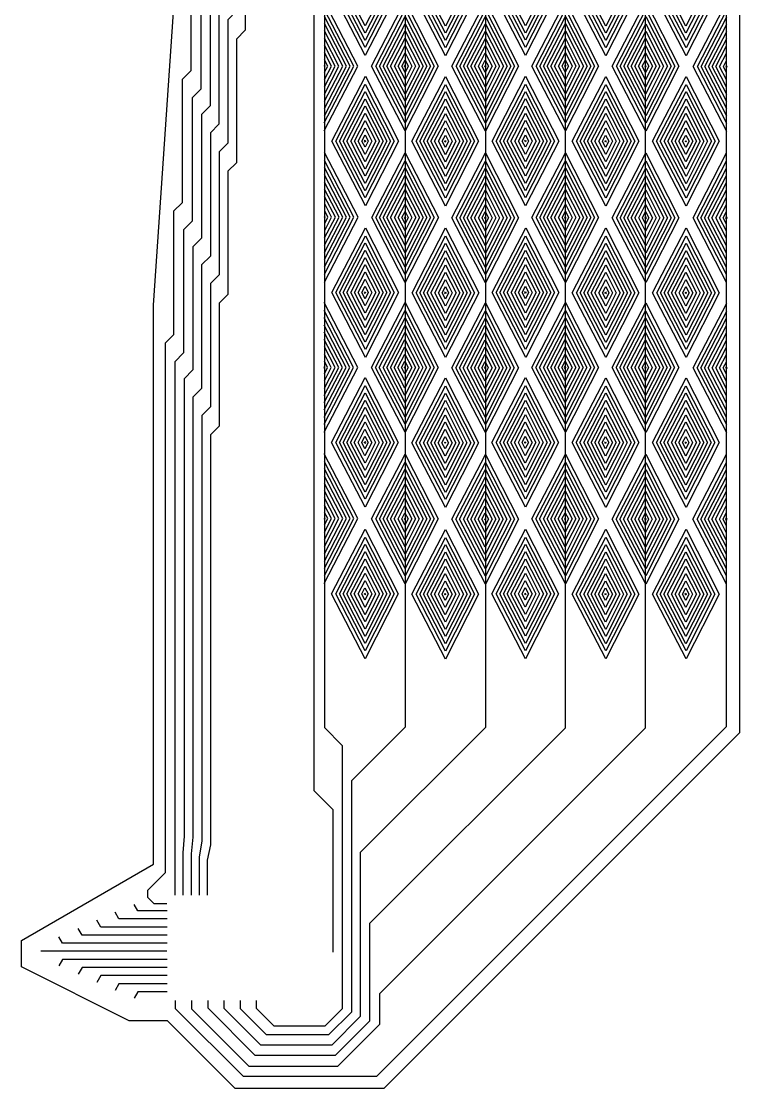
# Model space of a CAD drawing. Extents: x 1.4 to 30.6, y 33.7 to 78.7.
# Drawn here: x 1.37 to 13.11, y 33.91 to 51.36 of the extents above; entities that cross this region are included whole.
import ezdxf

# ---------------------------------------------------------------- set-up
doc = ezdxf.new("R2010")
doc.units = 0
doc.layers.add('Layer_1', color=7, linetype='CONTINUOUS')

msp = doc.modelspace()

# ---------------------------------------------------------------- linework, layer by layer
at = {"layer": 'Layer_1', "color": 7}
for points in [[(6.15221, 77.813116), (6.15221, 38.781297), (6.46069, 38.473274), (6.46069, 36.139816)], [(6.150381, 77.776697), (13.110188, 77.776697), (13.110188, 39.725902), (7.29343, 33.909143), (4.86829, 33.909143), (3.760688, 35.016747), (3.135771, 35.016747), (1.372314, 35.901154), (1.372314, 36.329863), (3.531009, 37.576188), (3.531009, 46.716138), (5.648365, 77.779939), (6.081495, 77.779939)], [(12.891741, 77.665099), (12.891741, 39.821421), (7.176284, 34.105964), (5.002654, 34.105964), (3.893132, 35.21383), (3.893132, 35.350352)], [(11.567766, 77.675947), (11.567766, 39.803742), (7.222398, 35.458374), (7.222398, 34.955292), (6.539506, 34.2724), (5.095628, 34.2724), (4.158051, 35.209977), (4.158051, 35.35063)], [(10.256348, 77.677275), (10.256348, 39.803742), (7.060079, 36.607472), (7.060079, 35.010587), (6.497891, 34.448398), (5.192509, 34.448398), (4.423405, 35.222971), (4.423405, 35.350027)], [(8.95441, 77.675889), (8.95441, 39.814791), (6.91135, 37.771731), (6.91135, 35.088113), (6.445704, 34.622467), (5.283741, 34.622467), (4.687766, 35.218441), (4.687766, 35.349796)], [(7.64299, 77.677216), (7.64299, 39.816447), (6.764734, 38.938192), (6.764734, 35.159212), (6.393491, 34.78797), (5.37924, 34.78797), (4.951025, 35.216185), (4.951025, 35.349849)], [(6.325815, 77.673873), (6.325815, 39.81028), (6.617419, 39.518677), (6.617419, 35.216245), (6.333897, 34.932726), (5.501904, 34.932726), (5.216384, 35.218246), (5.216384, 35.35141)], [(4.991668, 65.50489), (4.991668, 63.485187), (4.849105, 63.342623), (4.849105, 61.331147), (4.707116, 61.189158), (4.707116, 59.173982), (4.564632, 59.031499), (4.564632, 57.020724), (4.425808, 56.881899), (4.425808, 54.864392), (4.284911, 54.723495), (4.284911, 52.704049), (4.144409, 52.563547), (4.144409, 50.548447), (4.000449, 50.404488), (4.000449, 48.38972), (3.861103, 48.250374), (3.861103, 46.233286), (3.720527, 46.092711), (3.720527, 37.435134), (3.433017, 37.147624), (3.433017, 37.041434), (3.537974, 36.936479), (3.751213, 36.936479)], [(5.152492, 65.201089), (5.152492, 63.188293), (5.012335, 63.048136), (5.012335, 61.030967), (4.874168, 60.892801), (4.874168, 58.877089), (4.731367, 58.734287), (4.731367, 56.71758), (4.58965, 56.575862), (4.58965, 54.559986), (4.449424, 54.419761), (4.449424, 52.409253), (4.305558, 52.265387), (4.305558, 50.245304), (4.164232, 50.103977), (4.164232, 48.089558), (4.023465, 47.948792), (4.023465, 45.934879), (3.880208, 45.791623), (3.880208, 37.074173)], [(5.30352, 64.930349), (5.30352, 62.912105), (5.163048, 62.771633), (5.163048, 60.758051), (5.021194, 60.616196), (5.021194, 58.601241), (4.88069, 58.460738), (4.88069, 56.442953), (4.73912, 56.301383), (4.73912, 54.285412), (4.597637, 54.143929), (4.597637, 52.126946), (4.456457, 51.985765), (4.456457, 49.973413), (4.315467, 49.832421), (4.315467, 47.812775), (4.173942, 47.671249), (4.173942, 45.656241), (4.031675, 45.513974), (4.031675, 38.033608), (4.011186, 37.766405), (4.011451, 37.072239)], [(5.448575, 64.626864), (5.448575, 62.611006), (5.307604, 62.470036), (5.307604, 60.453749), (5.166458, 60.312603), (5.166458, 58.30049), (5.026349, 58.160382), (5.026349, 56.146103), (4.885168, 56.004921), (4.885168, 53.984597), (4.740773, 53.840203), (4.740773, 51.824308), (4.601775, 51.685309), (4.601775, 49.67183), (4.460787, 49.530841), (4.460787, 47.516103), (4.317869, 47.373185), (4.317869, 45.354322), (4.1768, 45.213251), (4.1768, 38.019545), (4.145569, 37.748435), (4.145569, 37.073393)], [(5.595329, 64.321427), (5.595329, 62.3066), (5.455833, 62.167104), (5.455833, 60.154763), (5.312883, 60.011814), (5.312883, 57.995191), (5.17097, 57.853277), (5.17097, 55.837838), (5.029984, 55.696853), (5.029984, 53.683211), (4.890503, 53.54373), (4.890503, 51.52504), (4.746132, 51.380668), (4.746132, 49.364805), (4.606198, 49.224869), (4.606198, 47.209723), (4.465577, 47.069102), (4.465577, 45.054628), (4.322713, 44.911767), (4.322713, 37.95876), (4.276828, 37.694055), (4.276828, 37.073861)], [(5.890565, 64.152705), (5.737422, 63.999562), (5.737422, 61.991697), (5.595108, 61.849383), (5.595108, 59.836876), (5.456661, 59.698429), (5.456661, 57.682483), (5.310288, 57.536109), (5.310288, 55.515629), (5.168737, 55.374079), (5.168737, 53.360808), (5.031239, 53.223311), (5.031239, 51.208175), (4.886469, 51.063406), (4.886469, 49.044603), (4.745721, 48.903856), (4.745721, 46.887596), (4.60753, 46.749404), (4.60753, 44.739335), (4.462962, 44.594767), (4.462962, 37.89344), (4.407869, 37.641297), (4.407869, 37.072768)], [(6.32238, 49.564385), (6.87181, 50.624364), (6.32238, 51.684216)], [(12.900971, 49.555612), (12.351541, 50.615591), (12.900971, 51.675443)], [(6.322978, 49.69546), (6.804462, 50.624356), (6.322978, 51.553142)], [(12.900373, 49.686686), (12.418889, 50.615583), (12.900373, 51.544366)], [(6.32351, 49.812321), (6.744418, 50.624348), (6.32351, 51.436278)], [(6.324052, 49.931148), (6.683363, 50.62434), (6.324052, 51.317451)], [(12.899841, 49.803547), (12.478933, 50.615575), (12.899841, 51.427504)], [(12.899299, 49.922374), (12.539988, 50.615567), (12.899299, 51.308677)], [(6.324587, 50.048443), (6.623095, 50.624335), (6.324587, 51.200156)], [(12.898764, 50.03967), (12.600256, 50.615559), (12.898764, 51.191382)], [(6.325129, 50.167424), (6.561961, 50.624325), (6.325129, 51.081175)], [(6.325673, 50.285449), (6.501323, 50.624319), (6.325673, 50.963147)], [(12.898222, 50.15865), (12.66139, 50.615551), (12.898222, 51.072399)], [(12.897678, 50.276675), (12.722028, 50.615546), (12.897678, 50.954374)], [(6.326231, 50.405358), (6.439722, 50.624311), (6.326231, 50.843236)], [(12.89712, 50.396584), (12.783629, 50.615535), (12.89712, 50.834462)], [(6.326784, 50.522169), (6.379724, 50.624301), (6.326784, 50.726422)], [(12.896567, 50.513395), (12.843627, 50.615527), (12.896567, 50.717648)], [(6.32552, 47.093108), (6.87495, 48.153085), (6.32552, 49.212937)], [(12.89783, 47.084335), (12.348401, 48.144311), (12.89783, 49.204163)], [(6.326118, 47.22418), (6.807602, 48.153077), (6.326118, 49.081862)], [(12.897233, 47.215406), (12.415748, 48.144303), (12.897233, 49.073088)], [(6.326651, 47.341044), (6.747558, 48.153071), (6.326651, 48.965001)], [(12.896701, 47.33227), (12.475793, 48.144298), (12.896701, 48.956227)], [(6.327192, 47.459868), (6.686503, 48.153063), (6.327192, 48.846174)], [(6.327727, 47.577166), (6.626235, 48.153055), (6.327727, 48.728876)], [(12.896159, 47.451095), (12.536848, 48.14429), (12.896159, 48.8374)], [(12.895623, 47.568392), (12.597116, 48.144282), (12.895623, 48.720102)], [(6.32827, 47.696146), (6.565101, 48.153047), (6.32827, 48.609896)], [(12.895082, 47.687373), (12.65825, 48.144274), (12.895082, 48.601122)], [(6.328813, 47.814169), (6.504463, 48.15304), (6.328813, 48.49187)], [(6.329371, 47.934081), (6.442862, 48.153032), (6.329371, 48.371958)], [(12.894538, 47.805396), (12.718888, 48.144266), (12.894538, 48.483097)], [(12.89398, 47.925307), (12.780488, 48.144258), (12.89398, 48.363185)], [(6.329924, 48.050892), (6.382864, 48.153024), (6.329924, 48.255145)], [(12.893427, 48.042118), (12.840487, 48.14425), (12.893427, 48.246371)], [(6.320223, 44.63805), (6.869653, 45.698029), (6.320223, 46.757881)], [(6.32082, 44.769125), (6.802305, 45.698021), (6.32082, 46.626806)], [(12.898813, 44.629276), (12.349383, 45.689255), (12.898813, 46.749107)], [(12.898216, 44.760351), (12.416731, 45.689247), (12.898216, 46.61803)], [(6.321353, 44.885986), (6.74226, 45.698013), (6.321353, 46.509943)], [(12.897683, 44.877212), (12.476776, 45.68924), (12.897683, 46.501169)], [(6.321895, 45.004813), (6.681205, 45.698005), (6.321895, 46.391116)], [(6.32243, 45.122108), (6.620937, 45.698), (6.32243, 46.273821)], [(12.897142, 44.996039), (12.537831, 45.689232), (12.897142, 46.382342)], [(12.896606, 45.113334), (12.598099, 45.689224), (12.896606, 46.265047)], [(6.322972, 45.241088), (6.559803, 45.697989), (6.322972, 46.15484)], [(12.896064, 45.232315), (12.659233, 45.689216), (12.896064, 46.146064)], [(6.323515, 45.359114), (6.499165, 45.697984), (6.323515, 46.036812)], [(6.324073, 45.479023), (6.437565, 45.697976), (6.324073, 45.9169)], [(12.895521, 45.35034), (12.71987, 45.68921), (12.895521, 46.028039)], [(12.894963, 45.470249), (12.781471, 45.6892), (12.894963, 45.908127)], [(6.324626, 45.595834), (6.377566, 45.697965), (6.324626, 45.800087)], [(12.894409, 45.58706), (12.84147, 45.689192), (12.894409, 45.791313)], [(6.323363, 42.166773), (6.872793, 43.226749), (6.323363, 44.286601)], [(6.32396, 42.297845), (6.805445, 43.226741), (6.32396, 44.155527)], [(12.895673, 42.157999), (12.346243, 43.217976), (12.895673, 44.277828)], [(12.895075, 42.289071), (12.413591, 43.217968), (12.895075, 44.146753)], [(6.324493, 42.414709), (6.7454, 43.226736), (6.324493, 44.038666)], [(12.894543, 42.405935), (12.473635, 43.217962), (12.894543, 44.029892)], [(6.325035, 42.533533), (6.684345, 43.226728), (6.325035, 43.919838)], [(6.32557, 42.650831), (6.624077, 43.22672), (6.32557, 43.802541)], [(12.894001, 42.524759), (12.53469, 43.217954), (12.894001, 43.911065)], [(12.893466, 42.642057), (12.594958, 43.217947), (12.893466, 43.793767)], [(6.326112, 42.769811), (6.562943, 43.226712), (6.326112, 43.68356)], [(12.892924, 42.761038), (12.656093, 43.217939), (12.892924, 43.674787)], [(6.326655, 42.887834), (6.502306, 43.226704), (6.326655, 43.565535)], [(6.327213, 43.007746), (6.440705, 43.226696), (6.327213, 43.445623)], [(12.892381, 42.87906), (12.716731, 43.217931), (12.892381, 43.556761)], [(6.327767, 43.124557), (6.380706, 43.226688), (6.327767, 43.32881)], [(12.891823, 42.998972), (12.778331, 43.217923), (12.891823, 43.43685)], [(12.89127, 43.115783), (12.838329, 43.217915), (12.89127, 43.320036)], [(3.752576, 36.814784), (3.276766, 36.814784), (3.216168, 36.919741)], [(3.753423, 36.549743), (2.669494, 36.549743), (2.605055, 36.661355)], [(3.752576, 36.682743), (2.967371, 36.682743), (2.903729, 36.792974)], [(3.753748, 36.419054), (2.364535, 36.419054), (2.301271, 36.528632)], [(3.753423, 36.285667), (2.047002, 36.285667), (1.986604, 36.390281)], [(3.752318, 36.15418), (1.690532, 36.15418)], [(3.75328, 36.021526), (2.046859, 36.021526), (1.986461, 35.916912)], [(3.753605, 35.888139), (2.364392, 35.888139), (2.301128, 35.778562)], [(3.75328, 35.757451), (2.669351, 35.757451), (2.604913, 35.645839)], [(3.752434, 35.62445), (2.967229, 35.62445), (2.903586, 35.514219)], [(3.753173, 35.491978), (3.277363, 35.491978), (3.216765, 35.387021)]]:
    msp.add_lwpolyline(points, dxfattribs=at)
for points in [[(6.443604, 51.856357), (6.993034, 52.91621), (7.532935, 51.856357), (6.993034, 50.796378)], [(7.755089, 51.852536), (8.304518, 52.912387), (8.844419, 51.852536), (8.304518, 50.792557)], [(9.062963, 51.857204), (9.612393, 52.917055), (10.152294, 51.857204), (9.612393, 50.797225)], [(10.374448, 51.85338), (10.923878, 52.913232), (11.463778, 51.85338), (10.923878, 50.793401)], [(11.685741, 51.853372), (12.235171, 52.913224), (12.775071, 51.853372), (12.235171, 50.793393)], [(6.510952, 51.856349), (6.992437, 52.785135), (7.46557, 51.856349), (6.992437, 50.927452)], [(7.822436, 51.852526), (8.303921, 52.781312), (8.777054, 51.852526), (8.303921, 50.923632)], [(9.130312, 51.857193), (9.611796, 52.78598), (10.08493, 51.857193), (9.611796, 50.928299)], [(10.441796, 51.853372), (10.92328, 52.782158), (11.396414, 51.853372), (10.92328, 50.924476)], [(11.753089, 51.853364), (12.234573, 52.782149), (12.707707, 51.853364), (12.234573, 50.924468)], [(6.570997, 51.856341), (6.991904, 52.668273), (7.405511, 51.856341), (6.991904, 51.044314)], [(6.632052, 51.856333), (6.991362, 52.549446), (7.344441, 51.856333), (6.991362, 51.163141)], [(7.882481, 51.852518), (8.303389, 52.664451), (8.716995, 51.852518), (8.303389, 51.040493)], [(7.943536, 51.852512), (8.302846, 52.545623), (8.655925, 51.852512), (8.302846, 51.159317)], [(9.190356, 51.857188), (9.611263, 52.669118), (10.02487, 51.857188), (9.611263, 51.04516)], [(9.251411, 51.85718), (9.610722, 52.550291), (9.9638, 51.85718), (9.610722, 51.163985)], [(10.501841, 51.853364), (10.922747, 52.665296), (11.336354, 51.853364), (10.922747, 51.041337)], [(10.562896, 51.853357), (10.922206, 52.546469), (11.275284, 51.853357), (10.922206, 51.160164)], [(11.813134, 51.853357), (12.234041, 52.665287), (12.647648, 51.853357), (12.234041, 51.041329)], [(11.874189, 51.853349), (12.233499, 52.54646), (12.586578, 51.853349), (12.233499, 51.160156)], [(6.69232, 51.856328), (6.990827, 52.43215), (7.284158, 51.856328), (6.990827, 51.280436)], [(8.003804, 51.852505), (8.302311, 52.428328), (8.595642, 51.852505), (8.302311, 51.276612)], [(9.311679, 51.857172), (9.610187, 52.432995), (9.903517, 51.857172), (9.610187, 51.28128)], [(10.623163, 51.853349), (10.921671, 52.429173), (11.215002, 51.853349), (10.921671, 51.277459)], [(11.934456, 51.853341), (12.232964, 52.429164), (12.526294, 51.853341), (12.232964, 51.277451)], [(7.096885, 50.62365), (7.646314, 51.683502), (8.186215, 50.62365), (7.646314, 49.563674)], [(8.408369, 50.619829), (8.957798, 51.679681), (9.497699, 50.619829), (8.957798, 49.55985)], [(9.716244, 50.624497), (10.265674, 51.684349), (10.805575, 50.624497), (10.265674, 49.564518)], [(11.027728, 50.620673), (11.577158, 51.680525), (12.117058, 50.620673), (11.577158, 49.560697)], [(7.164232, 50.623642), (7.645717, 51.552427), (8.118851, 50.623642), (7.645717, 49.694745)], [(8.475717, 50.619821), (8.957201, 51.548604), (9.430335, 50.619821), (8.957201, 49.690925)], [(9.783592, 50.624489), (10.265077, 51.553271), (10.73821, 50.624489), (10.265077, 49.695592)], [(11.095076, 50.620665), (11.57656, 51.549451), (12.049694, 50.620665), (11.57656, 49.691769)], [(7.224277, 50.623637), (7.645184, 51.435566), (8.058791, 50.623637), (7.645184, 49.811607)], [(7.285332, 50.623629), (7.644643, 51.316739), (7.997721, 50.623629), (7.644643, 49.930434)], [(8.535762, 50.619813), (8.956668, 51.431743), (9.370275, 50.619813), (8.956668, 49.807786)], [(8.596817, 50.619806), (8.956127, 51.312916), (9.309205, 50.619806), (8.956127, 49.926613)], [(9.843637, 50.624481), (10.264544, 51.43641), (10.678151, 50.624481), (10.264544, 49.812453)], [(9.904692, 50.624473), (10.264002, 51.317583), (10.61708, 50.624473), (10.264002, 49.93128)], [(11.155121, 50.620657), (11.576028, 51.432587), (11.989634, 50.620657), (11.576028, 49.80863)], [(11.216176, 50.62065), (11.575486, 51.31376), (11.928565, 50.62065), (11.575486, 49.927457)], [(7.3456, 50.623621), (7.644108, 51.199441), (7.937438, 50.623621), (7.644108, 50.047729)], [(8.657084, 50.619798), (8.955592, 51.195621), (9.248922, 50.619798), (8.955592, 50.043908)], [(9.964959, 50.624465), (10.263467, 51.200288), (10.556798, 50.624465), (10.263467, 50.048575)], [(11.276443, 50.620644), (11.574951, 51.196465), (11.868281, 50.620644), (11.574951, 50.044752)], [(7.406734, 50.623613), (7.643565, 51.080461), (7.876289, 50.623613), (7.643565, 50.166712)], [(7.467372, 50.623605), (7.643022, 50.962436), (7.815626, 50.623605), (7.643022, 50.284735)], [(8.718218, 50.619792), (8.955049, 51.076638), (9.187773, 50.619792), (8.955049, 50.162889)], [(8.778856, 50.619784), (8.954506, 50.958612), (9.12711, 50.619784), (8.954506, 50.280914)], [(10.026094, 50.624457), (10.262925, 51.081305), (10.495648, 50.624457), (10.262925, 50.167556)], [(10.086731, 50.624452), (10.262382, 50.96328), (10.434985, 50.624452), (10.262382, 50.285581)], [(11.337578, 50.620636), (11.574409, 51.077484), (11.807133, 50.620636), (11.574409, 50.163733)], [(11.398215, 50.620628), (11.573866, 50.959456), (11.746469, 50.620628), (11.573866, 50.281758)], [(7.528972, 50.623597), (7.642464, 50.842524), (7.753987, 50.623597), (7.642464, 50.404646)], [(8.840457, 50.619774), (8.953948, 50.838701), (9.065471, 50.619774), (8.953948, 50.400823)], [(10.148332, 50.624444), (10.261824, 50.843368), (10.373347, 50.624444), (10.261824, 50.40549)], [(11.459816, 50.62062), (11.573308, 50.839545), (11.684831, 50.62062), (11.573308, 50.401667)], [(6.335137, 50.623809), (6.327498, 50.638546), (6.319992, 50.623809), (6.327498, 50.609071)], [(7.588971, 50.623589), (7.641911, 50.72571), (7.693932, 50.623589), (7.641911, 50.521455)], [(7.633559, 50.623097), (7.641197, 50.637834), (7.648703, 50.623097), (7.641197, 50.60836)], [(8.900455, 50.619766), (8.953394, 50.721887), (9.005416, 50.619766), (8.953394, 50.517634)], [(8.945042, 50.619276), (8.952681, 50.634014), (8.960187, 50.619276), (8.952681, 50.604539)], [(10.20833, 50.624433), (10.26127, 50.726554), (10.313291, 50.624433), (10.26127, 50.522301)], [(10.252918, 50.623941), (10.260556, 50.638678), (10.268062, 50.623941), (10.260556, 50.609204)], [(11.519815, 50.620612), (11.572755, 50.722731), (11.624776, 50.620612), (11.572755, 50.518478)], [(11.564402, 50.62012), (11.572041, 50.634858), (11.579547, 50.62012), (11.572041, 50.605383)], [(12.888214, 50.615035), (12.895853, 50.629772), (12.903359, 50.615035), (12.895853, 50.600298)], [(6.444386, 49.397965), (6.993815, 50.457817), (7.533716, 49.397965), (6.993815, 48.337986)], [(7.75587, 49.394144), (8.305299, 50.453994), (8.8452, 49.394144), (8.305299, 48.334165)], [(9.063744, 49.398812), (9.613175, 50.458661), (10.153075, 49.398812), (9.613175, 48.338833)], [(10.375229, 49.394988), (10.924659, 50.45484), (11.46456, 49.394988), (10.924659, 48.335009)], [(11.686522, 49.39498), (12.235952, 50.454833), (12.775852, 49.39498), (12.235952, 48.335001)], [(6.511733, 49.397957), (6.993218, 50.326742), (7.466351, 49.397957), (6.993218, 48.469061)], [(7.823217, 49.394134), (8.304702, 50.322919), (8.777836, 49.394134), (8.304702, 48.46524)], [(9.131093, 49.398804), (9.612577, 50.327586), (10.085711, 49.398804), (9.612577, 48.469907)], [(10.442577, 49.39498), (10.924061, 50.323766), (11.397195, 49.39498), (10.924061, 48.466084)], [(11.75387, 49.394973), (12.235354, 50.323755), (12.708488, 49.394973), (12.235354, 48.466076)], [(6.571778, 49.397949), (6.992685, 50.209881), (7.406292, 49.397949), (6.992685, 48.585922)], [(6.632833, 49.397941), (6.992143, 50.091054), (7.345222, 49.397941), (6.992143, 48.704749)], [(7.883262, 49.394129), (8.304169, 50.206058), (8.717776, 49.394129), (8.304169, 48.582101)], [(7.944317, 49.394121), (8.303628, 50.087231), (8.656706, 49.394121), (8.303628, 48.700925)], [(9.191137, 49.398796), (9.612044, 50.210725), (10.025651, 49.398796), (9.612044, 48.586768)], [(9.252192, 49.398788), (9.611503, 50.091898), (9.964581, 49.398788), (9.611503, 48.705593)], [(10.502622, 49.394973), (10.923529, 50.206902), (11.337135, 49.394973), (10.923529, 48.582945)], [(10.563677, 49.394965), (10.922987, 50.088075), (11.276065, 49.394965), (10.922987, 48.701772)], [(11.813915, 49.394965), (12.234822, 50.206894), (12.648428, 49.394965), (12.234822, 48.582937)], [(11.87497, 49.394957), (12.23428, 50.088067), (12.587359, 49.394957), (12.23428, 48.701764)], [(6.693101, 49.397936), (6.991608, 49.973757), (7.284939, 49.397936), (6.991608, 48.822044)], [(8.004585, 49.394113), (8.303093, 49.969936), (8.596423, 49.394113), (8.303093, 48.818223)], [(9.31246, 49.39878), (9.610968, 49.974603), (9.904298, 49.39878), (9.610968, 48.82289)], [(10.623944, 49.394957), (10.922452, 49.97078), (11.215782, 49.394957), (10.922452, 48.819067)], [(11.935237, 49.394949), (12.233745, 49.970772), (12.527076, 49.394949), (12.233745, 48.819059)], [(6.754235, 49.397928), (6.991066, 49.854776), (7.22379, 49.397928), (6.991066, 48.941024)], [(6.814873, 49.39792), (6.990523, 49.736748), (7.163126, 49.39792), (6.990523, 49.05905)], [(8.065719, 49.394105), (8.30255, 49.850953), (8.535274, 49.394105), (8.30255, 48.937204)], [(8.126357, 49.394097), (8.302007, 49.732927), (8.474611, 49.394097), (8.302007, 49.055226)], [(9.373594, 49.398772), (9.610425, 49.85562), (9.843149, 49.398772), (9.610425, 48.941871)], [(9.434232, 49.398764), (9.609883, 49.737595), (9.782486, 49.398764), (9.609883, 49.059894)], [(10.685079, 49.394951), (10.92191, 49.851797), (11.154633, 49.394951), (10.92191, 48.938048)], [(10.745716, 49.394943), (10.921366, 49.733771), (11.09397, 49.394943), (10.921366, 49.056073)], [(11.996372, 49.394941), (12.233203, 49.851789), (12.465927, 49.394941), (12.233203, 48.93804)], [(12.057009, 49.394933), (12.23266, 49.733764), (12.405263, 49.394933), (12.23266, 49.056065)], [(6.876473, 49.397912), (6.989965, 49.616836), (7.101488, 49.397912), (6.989965, 49.178961)], [(8.187957, 49.394089), (8.301449, 49.613016), (8.412972, 49.394089), (8.301449, 49.175138)], [(9.495833, 49.398756), (9.609325, 49.617683), (9.720847, 49.398756), (9.609325, 49.179805)], [(10.807317, 49.394935), (10.920808, 49.61386), (11.032331, 49.394935), (10.920808, 49.175982)], [(12.11861, 49.394928), (12.232102, 49.613852), (12.343625, 49.394928), (12.232102, 49.175974)], [(6.936472, 49.397904), (6.989412, 49.500023), (7.041433, 49.397904), (6.989412, 49.29577)], [(6.981059, 49.397412), (6.988698, 49.412149), (6.996204, 49.397412), (6.988698, 49.382675)], [(8.247956, 49.394081), (8.300895, 49.496202), (8.352917, 49.394081), (8.300895, 49.291949)], [(8.292544, 49.393589), (8.300182, 49.408326), (8.307688, 49.393589), (8.300182, 49.378851)], [(9.555831, 49.398748), (9.608771, 49.500869), (9.660792, 49.398748), (9.608771, 49.296616)], [(9.600418, 49.398256), (9.608057, 49.412993), (9.615563, 49.398256), (9.608057, 49.383519)], [(10.867315, 49.394928), (10.920255, 49.497046), (10.972276, 49.394928), (10.920255, 49.292793)], [(10.911902, 49.394435), (10.919541, 49.409173), (10.927047, 49.394435), (10.919541, 49.379698)], [(12.178609, 49.394917), (12.231548, 49.497038), (12.28357, 49.394917), (12.231548, 49.292785)], [(12.223196, 49.394425), (12.230835, 49.409162), (12.238341, 49.394425), (12.230835, 49.379688)], [(7.09748, 48.147298), (7.64691, 49.20715), (8.18681, 48.147298), (7.64691, 47.087319)], [(8.408964, 48.143475), (8.958394, 49.203327), (9.498294, 48.143475), (8.958394, 47.083498)], [(9.716839, 48.148145), (10.266269, 49.207994), (10.80617, 48.148145), (10.266269, 47.088166)], [(11.028323, 48.144322), (11.577753, 49.204174), (12.117654, 48.144322), (11.577753, 47.084342)], [(7.164828, 48.14729), (7.646312, 49.076073), (8.119446, 48.14729), (7.646312, 47.218394)], [(8.476312, 48.143467), (8.957796, 49.072252), (9.430929, 48.143467), (8.957796, 47.21457)], [(9.784187, 48.148134), (10.265672, 49.07692), (10.738805, 48.148134), (10.265672, 47.21924)], [(11.095671, 48.144314), (11.577156, 49.073096), (12.050289, 48.144314), (11.577156, 47.215417)], [(7.224872, 48.147282), (7.645779, 48.959214), (8.059386, 48.147282), (7.645779, 47.335255)], [(8.536357, 48.143459), (8.957263, 48.955391), (9.37087, 48.143459), (8.957263, 47.331434)], [(9.844232, 48.148126), (10.265139, 48.960058), (10.678746, 48.148126), (10.265139, 47.336101)], [(11.155716, 48.144306), (11.576623, 48.956235), (11.99023, 48.144306), (11.576623, 47.332278)], [(7.285927, 48.147274), (7.645238, 48.840385), (7.998317, 48.147274), (7.645238, 47.454082)], [(7.346195, 48.147269), (7.644703, 48.72309), (7.938033, 48.147269), (7.644703, 47.571377)], [(8.597412, 48.143454), (8.956722, 48.836564), (9.3098, 48.143454), (8.956722, 47.450259)], [(8.657679, 48.143446), (8.956187, 48.719266), (9.249517, 48.143446), (8.956187, 47.567554)], [(9.905287, 48.148121), (10.264597, 48.841231), (10.617676, 48.148121), (10.264597, 47.454926)], [(9.965555, 48.148113), (10.264062, 48.723934), (10.557393, 48.148113), (10.264062, 47.572221)], [(11.216771, 48.144298), (11.576081, 48.837408), (11.92916, 48.144298), (11.576081, 47.451105)], [(11.277039, 48.14429), (11.575546, 48.720113), (11.868877, 48.14429), (11.575546, 47.5684)], [(7.407329, 48.147261), (7.64416, 48.604107), (7.876884, 48.147261), (7.64416, 47.690357)], [(8.718814, 48.143438), (8.955645, 48.600286), (9.188368, 48.143438), (8.955645, 47.686537)], [(10.026689, 48.148105), (10.26352, 48.604953), (10.496244, 48.148105), (10.26352, 47.691204)], [(11.338173, 48.144282), (11.575004, 48.60113), (11.807728, 48.144282), (11.575004, 47.687381)], [(7.467967, 48.147253), (7.643617, 48.486081), (7.816221, 48.147253), (7.643617, 47.808383)], [(7.529568, 48.147245), (7.643059, 48.366169), (7.754582, 48.147245), (7.643059, 47.928292)], [(8.779451, 48.14343), (8.955101, 48.482258), (9.127705, 48.14343), (8.955101, 47.804559)], [(8.841052, 48.143422), (8.954543, 48.362346), (9.066066, 48.143422), (8.954543, 47.924471)], [(10.087326, 48.148097), (10.262977, 48.486925), (10.43558, 48.148097), (10.262977, 47.809227)], [(10.148927, 48.148089), (10.262419, 48.367016), (10.373942, 48.148089), (10.262419, 47.929139)], [(11.398811, 48.144274), (11.574461, 48.483105), (11.747064, 48.144274), (11.574461, 47.805403)], [(11.460411, 48.144266), (11.573903, 48.363193), (11.685426, 48.144266), (11.573903, 47.925315)], [(6.338277, 48.152532), (6.330638, 48.167269), (6.323132, 48.152532), (6.330638, 48.137794)], [(7.589566, 48.147235), (7.642506, 48.249356), (7.694527, 48.147235), (7.642506, 48.045103)], [(7.634153, 48.146745), (7.641792, 48.161482), (7.649298, 48.146745), (7.641792, 48.132008)], [(8.90105, 48.143414), (8.95399, 48.245535), (9.006011, 48.143414), (8.95399, 48.04128)], [(8.945637, 48.142922), (8.953276, 48.157659), (8.960782, 48.142922), (8.953276, 48.128185)], [(10.208926, 48.148081), (10.261865, 48.250202), (10.313887, 48.148081), (10.261865, 48.045947)], [(10.253513, 48.147589), (10.261152, 48.162326), (10.268658, 48.147589), (10.261152, 48.132852)], [(11.52041, 48.144258), (11.57335, 48.246379), (11.625371, 48.144258), (11.57335, 48.042126)], [(11.564997, 48.143766), (11.572636, 48.158503), (11.580142, 48.143766), (11.572636, 48.129029)], [(12.885075, 48.143758), (12.892713, 48.158495), (12.900219, 48.143758), (12.892713, 48.129021)], [(6.444981, 46.921613), (6.99441, 47.981465), (7.534311, 46.921613), (6.99441, 45.861634)], [(7.756465, 46.91779), (8.305895, 47.977642), (8.845795, 46.91779), (8.305895, 45.857811)], [(9.06434, 46.922457), (9.61377, 47.982309), (10.15367, 46.922457), (9.61377, 45.862478)], [(10.375824, 46.918637), (10.925254, 47.978486), (11.465155, 46.918637), (10.925254, 45.858658)], [(11.687117, 46.918626), (12.236547, 47.978478), (12.776448, 46.918626), (12.236547, 45.858647)], [(6.512328, 46.921605), (6.993813, 47.850388), (7.466947, 46.921605), (6.993813, 45.992709)], [(7.823813, 46.917782), (8.305297, 47.846567), (8.77843, 46.917782), (8.305297, 45.988885)], [(9.131688, 46.922449), (9.613172, 47.851235), (10.086306, 46.922449), (9.613172, 45.993553)], [(10.443172, 46.918626), (10.924657, 47.847411), (11.39779, 46.918626), (10.924657, 45.989729)], [(11.754465, 46.918618), (12.23595, 47.847403), (12.709084, 46.918618), (12.23595, 45.989722)], [(6.572373, 46.921597), (6.993281, 47.733527), (7.406887, 46.921597), (6.993281, 46.109567)], [(7.883858, 46.917774), (8.304764, 47.729706), (8.718371, 46.917774), (8.304764, 46.105747)], [(9.191732, 46.922441), (9.61264, 47.734373), (10.026246, 46.922441), (9.61264, 46.110414)], [(10.503217, 46.918621), (10.924124, 47.73055), (11.337731, 46.918621), (10.924124, 46.106591)], [(11.81451, 46.91861), (12.235417, 47.730542), (12.649024, 46.91861), (12.235417, 46.106583)], [(6.633428, 46.921589), (6.992739, 47.6147), (7.345817, 46.921589), (6.992739, 46.228394)], [(6.693696, 46.921581), (6.992204, 47.497405), (7.285534, 46.921581), (6.992204, 46.345692)], [(7.944913, 46.917769), (8.304223, 47.610877), (8.657301, 46.917769), (8.304223, 46.224574)], [(8.00518, 46.917761), (8.303688, 47.493581), (8.597018, 46.917761), (8.303688, 46.341869)], [(9.252787, 46.922436), (9.612098, 47.615544), (9.965177, 46.922436), (9.612098, 46.229241)], [(9.313055, 46.922428), (9.611563, 47.498249), (9.904894, 46.922428), (9.611563, 46.346536)], [(10.564272, 46.918613), (10.923582, 47.611723), (11.27666, 46.918613), (10.923582, 46.225418)], [(10.62454, 46.918605), (10.923047, 47.494425), (11.216378, 46.918605), (10.923047, 46.342715)], [(11.875565, 46.918602), (12.234875, 47.611713), (12.587954, 46.918602), (12.234875, 46.22541)], [(11.935833, 46.918597), (12.23434, 47.494418), (12.527671, 46.918597), (12.23434, 46.342705)], [(6.75483, 46.921573), (6.991661, 47.378422), (7.224385, 46.921573), (6.991661, 46.464672)], [(8.066315, 46.917753), (8.303146, 47.374601), (8.535869, 46.917753), (8.303146, 46.460849)], [(9.374189, 46.92242), (9.611021, 47.379268), (9.843744, 46.92242), (9.611021, 46.465519)], [(10.685674, 46.918597), (10.922505, 47.375445), (11.155228, 46.918597), (10.922505, 46.461696)], [(11.996967, 46.918589), (12.233798, 47.375437), (12.466522, 46.918589), (12.233798, 46.461685)], [(6.815468, 46.921566), (6.991118, 47.260396), (7.163722, 46.921566), (6.991118, 46.582698)], [(6.877069, 46.92156), (6.99056, 47.140484), (7.102083, 46.92156), (6.99056, 46.702607)], [(8.126952, 46.917745), (8.302602, 47.256573), (8.475206, 46.917745), (8.302602, 46.578875)], [(8.188553, 46.917737), (8.302044, 47.136661), (8.413567, 46.917737), (8.302044, 46.698784)], [(9.434827, 46.922412), (9.610478, 47.26124), (9.783081, 46.922412), (9.610478, 46.583542)], [(9.496428, 46.922404), (9.60992, 47.141328), (9.721443, 46.922404), (9.60992, 46.703451)], [(10.746311, 46.918589), (10.921962, 47.25742), (11.094565, 46.918589), (10.921962, 46.579719)], [(10.807912, 46.918581), (10.921404, 47.137508), (11.032927, 46.918581), (10.921404, 46.69963)], [(12.057604, 46.918581), (12.233255, 47.257409), (12.405858, 46.918581), (12.233255, 46.579711)], [(12.119205, 46.918573), (12.232697, 47.137497), (12.34422, 46.918573), (12.232697, 46.699622)], [(6.937067, 46.92155), (6.990007, 47.023671), (7.042028, 46.92155), (6.990007, 46.819418)], [(6.981654, 46.921058), (6.989293, 46.935795), (6.996799, 46.921058), (6.989293, 46.90632)], [(8.248551, 46.917729), (8.301491, 47.019848), (8.353512, 46.917729), (8.301491, 46.815595)], [(8.293138, 46.917237), (8.300777, 46.931974), (8.308283, 46.917237), (8.300777, 46.9025)], [(9.556426, 46.922394), (9.609366, 47.024515), (9.661387, 46.922394), (9.609366, 46.820262)], [(9.601014, 46.921904), (9.608653, 46.936641), (9.616159, 46.921904), (9.608653, 46.907167)], [(10.86791, 46.918573), (10.92085, 47.020694), (10.972871, 46.918573), (10.92085, 46.816439)], [(10.912498, 46.918081), (10.920136, 46.932818), (10.927643, 46.918081), (10.920136, 46.903344)], [(12.179204, 46.918565), (12.232144, 47.020686), (12.284165, 46.918565), (12.232144, 46.816433)], [(12.223792, 46.918073), (12.23143, 46.93281), (12.238936, 46.918073), (12.23143, 46.903336)], [(7.094727, 45.697315), (7.644157, 46.757167), (8.184057, 45.697315), (7.644157, 44.637338)], [(9.714087, 45.698161), (10.263517, 46.758013), (10.803417, 45.698161), (10.263517, 44.638182)], [(7.162075, 45.697307), (7.643559, 46.626092), (8.116693, 45.697307), (7.643559, 44.76841)], [(8.406211, 45.693494), (8.955641, 46.753346), (9.495541, 45.693494), (8.955641, 44.633515)], [(8.473559, 45.693486), (8.955043, 46.622269), (9.428177, 45.693486), (8.955043, 44.76459)], [(9.781435, 45.698153), (10.262919, 46.626936), (10.736052, 45.698153), (10.262919, 44.769257)], [(11.02557, 45.694338), (11.575, 46.75419), (12.114901, 45.694338), (11.575, 44.634362)], [(11.092918, 45.69433), (11.574403, 46.623116), (12.047537, 45.69433), (11.574403, 44.765434)], [(7.22212, 45.697301), (7.643027, 46.509231), (8.056633, 45.697301), (7.643027, 44.885271)], [(8.533604, 45.693478), (8.954511, 46.505408), (9.368117, 45.693478), (8.954511, 44.881451)], [(9.841479, 45.698145), (10.262386, 46.510075), (10.675993, 45.698145), (10.262386, 44.886118)], [(11.152963, 45.694322), (11.573871, 46.506252), (11.987477, 45.694322), (11.573871, 44.882295)], [(7.283175, 45.697293), (7.642485, 46.390404), (7.995564, 45.697293), (7.642485, 45.004098)], [(7.343442, 45.697286), (7.64195, 46.273106), (7.935281, 45.697286), (7.64195, 45.121393)], [(8.594659, 45.69347), (8.953969, 46.386581), (9.307048, 45.69347), (8.953969, 45.000278)], [(8.654927, 45.693462), (8.953434, 46.269286), (9.246764, 45.693462), (8.953434, 45.117573)], [(9.902534, 45.698137), (10.261844, 46.391248), (10.614923, 45.698137), (10.261844, 45.004945)], [(9.962802, 45.69813), (10.26131, 46.273953), (10.55464, 45.69813), (10.26131, 45.12224)], [(11.214018, 45.694314), (11.573328, 46.387425), (11.926407, 45.694314), (11.573328, 45.001122)], [(11.274286, 45.694309), (11.572793, 46.27013), (11.866124, 45.694309), (11.572793, 45.118417)], [(7.404577, 45.697278), (7.641408, 46.154126), (7.874132, 45.697278), (7.641408, 45.240377)], [(8.716061, 45.693457), (8.952892, 46.150302), (9.185615, 45.693457), (8.952892, 45.236553)], [(10.023936, 45.698122), (10.260767, 46.15497), (10.493491, 45.698122), (10.260767, 45.241221)], [(11.33542, 45.694301), (11.572251, 46.151149), (11.804975, 45.694301), (11.572251, 45.237397)], [(7.465214, 45.69727), (7.640865, 46.0361), (7.813468, 45.69727), (7.640865, 45.358399)], [(7.526815, 45.697262), (7.640307, 45.916189), (7.75183, 45.697262), (7.640307, 45.478311)], [(8.776699, 45.693449), (8.952349, 46.032277), (9.124952, 45.693449), (8.952349, 45.354579)], [(8.838299, 45.693438), (8.951791, 45.912365), (9.063314, 45.693438), (8.951791, 45.474488)], [(10.084574, 45.698116), (10.260224, 46.036944), (10.432827, 45.698116), (10.260224, 45.359246)], [(10.146174, 45.698108), (10.259666, 45.917033), (10.371189, 45.698108), (10.259666, 45.479155)], [(11.396057, 45.694293), (11.571708, 46.033121), (11.744312, 45.694293), (11.571708, 45.355423)], [(11.457658, 45.694285), (11.57115, 45.913209), (11.682673, 45.694285), (11.57115, 45.475332)], [(6.332979, 45.697473), (6.32534, 45.712211), (6.317834, 45.697473), (6.32534, 45.682736)], [(7.586814, 45.697254), (7.639753, 45.799375), (7.691775, 45.697254), (7.639753, 45.595119)], [(7.631401, 45.696762), (7.63904, 45.711499), (7.646546, 45.696762), (7.63904, 45.682024)], [(8.898297, 45.693431), (8.951237, 45.795552), (9.003258, 45.693431), (8.951237, 45.591299)], [(10.206173, 45.698098), (10.259112, 45.800219), (10.311134, 45.698098), (10.259112, 45.595966)], [(10.25076, 45.697606), (10.258399, 45.712343), (10.265905, 45.697606), (10.258399, 45.682868)], [(11.517657, 45.694277), (11.570597, 45.796396), (11.622618, 45.694277), (11.570597, 45.592143)], [(11.562245, 45.693785), (11.569883, 45.708522), (11.577389, 45.693785), (11.569883, 45.679048)], [(8.942885, 45.692941), (8.950523, 45.707678), (8.958029, 45.692941), (8.950523, 45.678204)], [(12.886057, 45.6887), (12.893695, 45.703437), (12.901201, 45.6887), (12.893695, 45.673962)], [(6.442228, 44.47163), (6.991658, 45.531482), (7.531559, 44.47163), (6.991658, 43.411651)], [(6.509576, 44.471622), (6.991061, 45.400407), (7.464194, 44.471622), (6.991061, 43.542725)], [(7.753712, 44.467809), (8.303142, 45.527658), (8.843042, 44.467809), (8.303142, 43.40783)], [(7.82106, 44.467799), (8.302544, 45.396584), (8.775678, 44.467799), (8.302544, 43.538905)], [(9.061587, 44.472476), (9.611017, 45.532326), (10.150917, 44.472476), (9.611017, 43.412497)], [(9.128935, 44.472468), (9.610419, 45.401251), (10.083553, 44.472468), (9.610419, 43.543572)], [(10.373071, 44.468653), (10.922501, 45.528505), (11.462402, 44.468653), (10.922501, 43.408674)], [(10.440419, 44.468645), (10.921904, 45.397431), (11.395037, 44.468645), (10.921904, 43.539749)], [(11.684364, 44.468645), (12.233794, 45.528497), (12.773695, 44.468645), (12.233794, 43.408666)], [(11.751712, 44.468637), (12.233197, 45.39742), (12.706331, 44.468637), (12.233197, 43.539741)], [(6.569621, 44.471614), (6.990528, 45.283546), (7.404135, 44.471614), (6.990528, 43.659586)], [(7.881105, 44.467793), (8.302012, 45.279723), (8.715618, 44.467793), (8.302012, 43.655766)], [(9.188979, 44.47246), (9.609887, 45.28439), (10.023494, 44.47246), (9.609887, 43.660433)], [(10.500464, 44.468637), (10.921371, 45.280567), (11.334978, 44.468637), (10.921371, 43.65661)], [(11.811757, 44.468629), (12.232664, 45.280559), (12.646271, 44.468629), (12.232664, 43.656602)], [(6.630676, 44.471606), (6.989986, 45.164719), (7.343064, 44.471606), (6.989986, 43.778413)], [(6.690943, 44.471601), (6.989451, 45.047421), (7.282781, 44.471601), (6.989451, 43.895708)], [(7.94216, 44.467785), (8.30147, 45.160896), (8.654549, 44.467785), (8.30147, 43.77459)], [(8.002427, 44.467777), (8.300935, 45.043601), (8.594266, 44.467777), (8.300935, 43.891888)], [(9.250034, 44.472453), (9.609345, 45.165563), (9.962424, 44.472453), (9.609345, 43.779257)], [(9.310302, 44.472445), (9.60881, 45.048268), (9.902141, 44.472445), (9.60881, 43.896555)], [(10.561519, 44.468629), (10.920829, 45.16174), (11.273907, 44.468629), (10.920829, 43.775437)], [(10.621787, 44.468621), (10.920294, 45.044445), (11.213625, 44.468621), (10.920294, 43.892732)], [(11.872812, 44.468621), (12.232123, 45.161732), (12.585202, 44.468621), (12.232123, 43.775429)], [(11.93308, 44.468613), (12.231587, 45.044437), (12.524918, 44.468613), (12.231587, 43.892724)], [(6.752078, 44.471593), (6.988909, 44.928441), (7.221632, 44.471593), (6.988909, 44.014689)], [(8.063562, 44.467769), (8.300393, 44.924618), (8.533116, 44.467769), (8.300393, 44.010868)], [(9.371436, 44.472437), (9.608268, 44.929285), (9.840991, 44.472437), (9.608268, 44.015536)], [(10.682921, 44.468616), (10.919752, 44.925462), (11.152476, 44.468616), (10.919752, 44.011712)], [(11.994214, 44.468606), (12.231045, 44.925454), (12.463769, 44.468606), (12.231045, 44.011704)], [(6.812715, 44.471585), (6.988365, 44.810413), (7.160969, 44.471585), (6.988365, 44.132714)], [(6.874316, 44.471577), (6.987807, 44.690501), (7.09933, 44.471577), (6.987807, 44.252626)], [(8.124199, 44.467761), (8.29985, 44.806592), (8.472453, 44.467761), (8.29985, 44.128891)], [(8.1858, 44.467754), (8.299292, 44.68668), (8.410815, 44.467754), (8.299292, 44.248803)], [(9.432074, 44.472429), (9.607725, 44.811259), (9.780328, 44.472429), (9.607725, 44.133558)], [(9.493675, 44.472421), (9.607167, 44.691348), (9.71869, 44.472421), (9.607167, 44.25347)], [(10.743558, 44.468608), (10.919209, 44.807436), (11.091812, 44.468608), (10.919209, 44.129738)], [(10.805159, 44.4686), (10.918651, 44.687524), (11.030174, 44.4686), (10.918651, 44.249647)], [(12.054851, 44.468598), (12.230503, 44.807428), (12.403106, 44.468598), (12.230503, 44.12973)], [(12.116452, 44.468592), (12.229944, 44.687516), (12.341467, 44.468592), (12.229944, 44.249639)], [(6.934314, 44.471569), (6.987254, 44.573687), (7.039275, 44.471569), (6.987254, 44.369434)], [(8.245799, 44.467746), (8.298738, 44.569867), (8.35076, 44.467746), (8.298738, 44.365614)], [(9.553674, 44.472413), (9.606613, 44.574534), (9.658635, 44.472413), (9.606613, 44.370281)], [(10.865157, 44.468592), (10.918097, 44.570711), (10.970118, 44.468592), (10.918097, 44.366458)], [(12.176451, 44.468582), (12.229391, 44.570703), (12.281412, 44.468582), (12.229391, 44.36645)], [(6.978902, 44.471077), (6.98654, 44.485814), (6.994046, 44.471077), (6.98654, 44.456339)], [(8.290386, 44.467253), (8.298025, 44.481991), (8.305531, 44.467253), (8.298025, 44.452516)], [(9.598261, 44.471921), (9.605899, 44.486658), (9.613405, 44.471921), (9.605899, 44.457183)], [(10.909745, 44.4681), (10.917383, 44.482837), (10.92489, 44.4681), (10.917383, 44.453363)], [(12.221039, 44.46809), (12.228677, 44.482827), (12.236184, 44.46809), (12.228677, 44.453352)], [(7.095322, 43.220963), (7.644752, 44.280815), (8.184653, 43.220963), (7.644752, 42.160984)], [(7.16267, 43.220955), (7.644155, 44.149738), (8.117289, 43.220955), (7.644155, 42.292058)], [(8.406807, 43.21714), (8.956236, 44.276992), (9.496137, 43.21714), (8.956236, 42.157163)], [(8.474155, 43.217132), (8.955639, 44.145917), (9.428772, 43.217132), (8.955639, 42.288235)], [(9.714682, 43.221809), (10.264112, 44.281659), (10.804012, 43.221809), (10.264112, 42.16183)], [(9.78203, 43.221799), (10.263514, 44.150584), (10.736647, 43.221799), (10.263514, 42.292905)], [(11.026166, 43.217986), (11.575595, 44.277838), (12.115496, 43.217986), (11.575595, 42.158007)], [(11.093514, 43.217978), (11.574998, 44.146761), (12.048132, 43.217978), (11.574998, 42.289082)], [(7.222715, 43.220947), (7.643622, 44.032879), (8.057229, 43.220947), (7.643622, 42.408919)], [(8.534199, 43.217124), (8.955106, 44.029056), (9.368713, 43.217124), (8.955106, 42.405099)], [(9.842075, 43.221791), (10.262981, 44.033723), (10.676588, 43.221791), (10.262981, 42.409766)], [(11.153558, 43.21797), (11.574466, 44.0299), (11.988072, 43.21797), (11.574466, 42.405943)], [(7.28377, 43.220939), (7.64308, 43.914049), (7.996159, 43.220939), (7.64308, 42.527747)], [(7.344037, 43.220934), (7.642545, 43.796754), (7.935876, 43.220934), (7.642545, 42.645042)], [(8.595254, 43.217118), (8.954564, 43.910229), (9.307642, 43.217118), (8.954564, 42.523923)], [(8.655522, 43.21711), (8.954029, 43.792931), (9.24736, 43.21711), (8.954029, 42.641218)], [(9.90313, 43.221786), (10.26244, 43.914896), (10.615518, 43.221786), (10.26244, 42.528591)], [(9.963397, 43.221778), (10.261905, 43.797598), (10.555236, 43.221778), (10.261905, 42.645886)], [(11.214613, 43.217962), (11.573924, 43.911073), (11.927003, 43.217962), (11.573924, 42.52477)], [(11.274881, 43.217954), (11.573389, 43.793778), (11.866719, 43.217954), (11.573389, 42.642065)], [(7.405172, 43.220926), (7.642003, 43.677771), (7.874727, 43.220926), (7.642003, 42.764022)], [(8.716656, 43.217103), (8.953487, 43.673951), (9.18621, 43.217103), (8.953487, 42.760201)], [(10.024531, 43.22177), (10.261362, 43.678618), (10.494086, 43.22177), (10.261362, 42.764869)], [(11.336015, 43.217947), (11.572846, 43.674795), (11.80557, 43.217947), (11.572846, 42.761046)], [(7.465809, 43.220918), (7.64146, 43.559746), (7.814063, 43.220918), (7.64146, 42.882047)], [(8.777294, 43.217095), (8.952943, 43.555923), (9.125547, 43.217095), (8.952943, 42.878224)], [(10.085169, 43.221762), (10.260819, 43.56059), (10.433423, 43.221762), (10.260819, 42.882891)], [(10.14677, 43.221754), (10.260261, 43.440681), (10.371784, 43.221754), (10.260261, 43.002803)], [(11.396653, 43.217939), (11.572304, 43.556769), (11.744907, 43.217939), (11.572304, 42.879068)], [(7.52741, 43.22091), (7.640902, 43.439834), (7.752425, 43.22091), (7.640902, 43.001957)], [(7.587409, 43.220899), (7.640348, 43.323021), (7.69237, 43.220899), (7.640348, 43.118767)], [(8.838895, 43.217087), (8.952385, 43.436011), (9.063908, 43.217087), (8.952385, 42.998136)], [(8.898893, 43.217079), (8.951832, 43.3192), (9.003854, 43.217079), (8.951832, 43.114944)], [(10.206768, 43.221746), (10.259708, 43.323867), (10.311729, 43.221746), (10.259708, 43.119611)], [(11.458254, 43.217931), (11.571745, 43.436857), (11.683268, 43.217931), (11.571745, 42.99898)], [(11.518252, 43.217923), (11.571192, 43.320044), (11.623213, 43.217923), (11.571192, 43.115791)], [(6.336119, 43.226196), (6.32848, 43.240934), (6.320974, 43.226196), (6.32848, 43.211459)], [(7.631996, 43.22041), (7.639634, 43.235147), (7.64714, 43.22041), (7.639634, 43.205673)], [(8.943479, 43.216587), (8.951118, 43.231324), (8.958624, 43.216587), (8.951118, 43.201849)], [(10.251355, 43.221254), (10.258994, 43.235991), (10.2665, 43.221254), (10.258994, 43.206517)], [(11.56284, 43.217431), (11.570478, 43.232168), (11.577985, 43.217431), (11.570478, 43.202693)], [(12.882917, 43.217423), (12.890556, 43.23216), (12.898062, 43.217423), (12.890556, 43.202685)], [(6.442823, 41.995278), (6.992253, 43.05513), (7.532153, 41.995278), (6.992253, 40.935299)], [(6.510171, 41.99527), (6.991656, 42.924053), (7.464789, 41.99527), (6.991656, 41.066373)], [(7.754307, 41.991455), (8.303737, 43.051307), (8.843638, 41.991455), (8.303737, 40.931476)], [(7.821655, 41.991447), (8.30314, 42.920232), (8.776273, 41.991447), (8.30314, 41.06255)], [(9.062182, 41.996122), (9.611612, 43.055974), (10.151513, 41.996122), (9.611612, 40.936143)], [(9.12953, 41.996114), (9.611014, 42.924899), (10.084149, 41.996114), (9.611014, 41.067217)], [(10.373667, 41.992301), (10.923097, 43.052151), (11.462997, 41.992301), (10.923097, 40.932322)], [(10.441014, 41.992291), (10.922499, 42.921076), (11.395632, 41.992291), (10.922499, 41.063394)], [(11.68496, 41.992291), (12.23439, 43.052143), (12.77429, 41.992291), (12.23439, 40.932312)], [(11.752308, 41.992283), (12.233792, 42.921068), (12.706926, 41.992283), (12.233792, 41.063386)], [(6.570216, 41.995262), (6.991123, 42.807192), (7.404729, 41.995262), (6.991123, 41.183232)], [(7.8817, 41.991439), (8.302607, 42.803371), (8.716214, 41.991439), (8.302607, 41.179411)], [(9.189575, 41.996106), (9.610482, 42.808038), (10.024089, 41.996106), (9.610482, 41.184079)], [(10.501059, 41.992285), (10.921966, 42.804215), (11.335573, 41.992285), (10.921966, 41.180255)], [(11.812352, 41.992275), (12.23326, 42.804207), (12.646866, 41.992275), (12.23326, 41.180247)], [(6.631271, 41.995254), (6.990581, 42.688364), (7.34366, 41.995254), (6.990581, 41.302059)], [(6.691538, 41.995246), (6.990046, 42.571069), (7.283376, 41.995246), (6.990046, 41.419357)], [(7.942755, 41.991433), (8.302065, 42.684541), (8.655143, 41.991433), (8.302065, 41.298238)], [(9.25063, 41.996101), (9.609941, 42.689208), (9.963019, 41.996101), (9.609941, 41.302906)], [(9.310898, 41.996093), (9.609405, 42.571913), (9.902736, 41.996093), (9.609405, 41.420201)], [(10.562115, 41.992277), (10.921424, 42.685388), (11.274503, 41.992277), (10.921424, 41.299082)], [(10.622382, 41.99227), (10.92089, 42.56809), (11.21422, 41.99227), (10.92089, 41.41638)], [(11.873407, 41.992267), (12.232718, 42.685377), (12.585797, 41.992267), (12.232718, 41.299074)], [(11.933675, 41.992262), (12.232183, 42.568082), (12.525513, 41.992262), (12.232183, 41.41637)], [(6.752673, 41.995238), (6.989504, 42.452086), (7.222228, 41.995238), (6.989504, 41.538337)], [(8.003022, 41.991426), (8.30153, 42.567246), (8.594861, 41.991426), (8.30153, 41.415533)], [(8.064157, 41.991418), (8.300988, 42.448266), (8.533711, 41.991418), (8.300988, 41.534514)], [(9.372032, 41.996085), (9.608863, 42.452933), (9.841587, 41.996085), (9.608863, 41.539184)], [(10.683516, 41.992262), (10.920347, 42.44911), (11.153071, 41.992262), (10.920347, 41.535361)], [(11.994809, 41.992254), (12.23164, 42.449102), (12.464365, 41.992254), (12.23164, 41.53535)], [(6.81331, 41.99523), (6.988961, 42.334061), (7.161564, 41.99523), (6.988961, 41.656362)], [(8.124794, 41.99141), (8.300444, 42.330238), (8.473048, 41.99141), (8.300444, 41.652539)], [(9.432669, 41.996077), (9.60832, 42.334905), (9.780924, 41.996077), (9.60832, 41.657207)], [(10.744154, 41.992254), (10.919804, 42.331084), (11.092407, 41.992254), (10.919804, 41.653383)], [(12.055447, 41.992246), (12.231098, 42.331074), (12.403701, 41.992246), (12.231098, 41.653375)], [(6.874911, 41.995225), (6.988403, 42.214149), (7.099925, 41.995225), (6.988403, 41.776272)], [(6.934909, 41.995214), (6.987849, 42.097336), (7.03987, 41.995214), (6.987849, 41.893083)], [(8.186395, 41.991402), (8.299886, 42.210326), (8.411409, 41.991402), (8.299886, 41.772448)], [(8.246394, 41.991394), (8.299333, 42.093512), (8.351355, 41.991394), (8.299333, 41.889259)], [(9.49427, 41.996069), (9.607762, 42.214993), (9.719285, 41.996069), (9.607762, 41.777116)], [(9.554269, 41.996058), (9.607208, 42.09818), (9.65923, 41.996058), (9.607208, 41.893927)], [(10.805755, 41.992246), (10.919246, 42.211173), (11.030769, 41.992246), (10.919246, 41.773295)], [(10.865753, 41.992238), (10.918693, 42.094359), (10.970714, 41.992238), (10.918693, 41.890103)], [(12.117048, 41.992238), (12.23054, 42.211162), (12.342063, 41.992238), (12.23054, 41.773287)], [(12.177047, 41.99223), (12.229986, 42.094351), (12.282007, 41.99223), (12.229986, 41.890098)], [(6.979497, 41.994722), (6.987135, 42.00946), (6.994641, 41.994722), (6.987135, 41.979985)], [(8.29098, 41.990902), (8.298619, 42.005639), (8.306125, 41.990902), (8.298619, 41.976164)], [(9.598857, 41.995569), (9.606495, 42.010306), (9.614001, 41.995569), (9.606495, 41.980832)], [(10.91034, 41.991746), (10.917979, 42.006483), (10.925485, 41.991746), (10.917979, 41.977008)], [(12.221634, 41.991738), (12.229273, 42.006475), (12.236779, 41.991738), (12.229273, 41.977)]]:
    msp.add_lwpolyline(points, close=True, dxfattribs=at)

doc.saveas('drawing.dxf')
